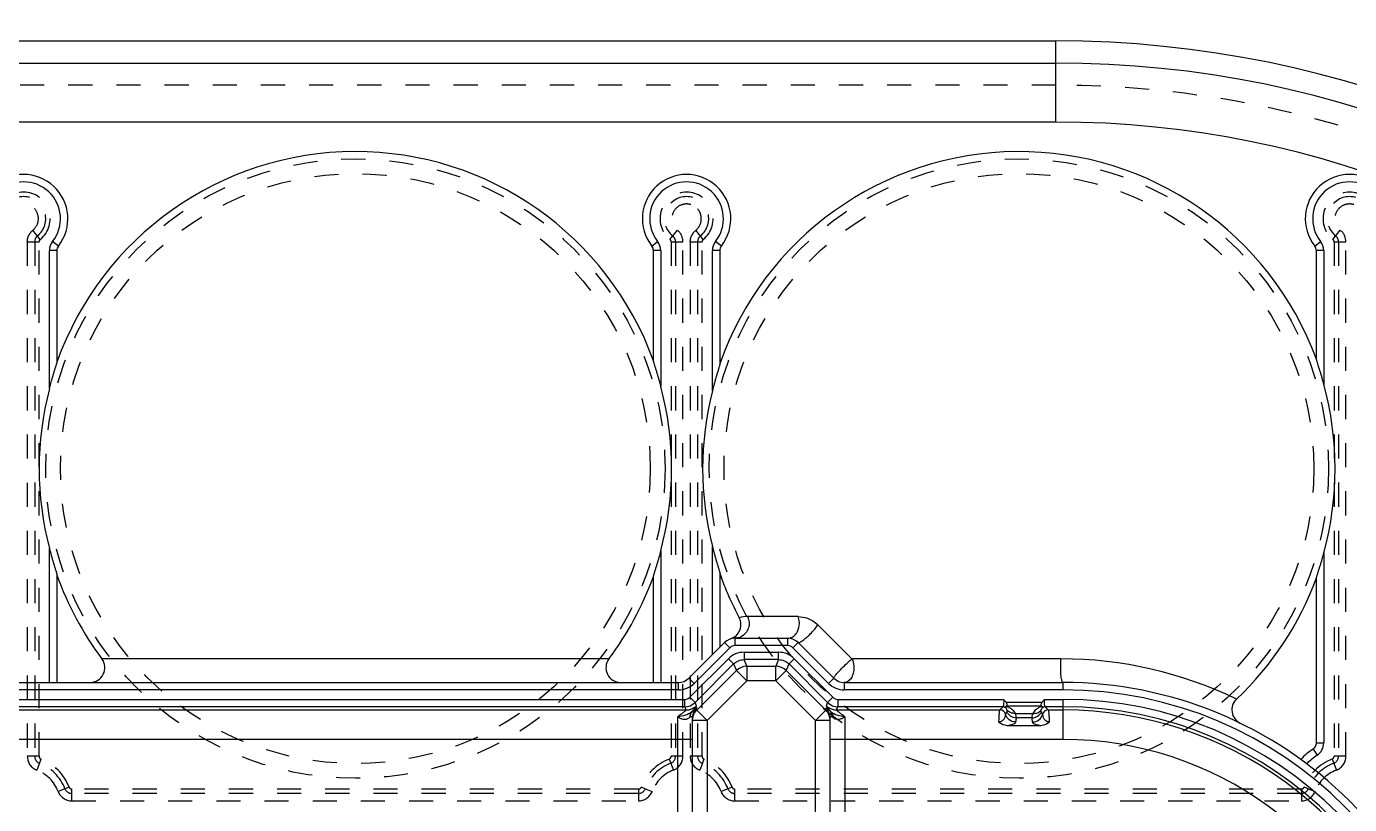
# Model space of a CAD drawing. Header units: millimetres. Extents: x -840 to 1682, y -9216 to -2117.
# Drawn here: x 664 to 753.8, y -2462.1 to -2409.4 of the extents above; entities that cross this region are included whole.
import ezdxf

# ---------------------------------------------------------------- set-up
doc = ezdxf.new("R2010")
doc.units = ezdxf.units.MM
doc.header["$LTSCALE"] = 16.335
doc.linetypes.add('HIDDEN', pattern=[0.2, 0.1, -0.1])
doc.layers.get('0').update_dxf_attribs({"linetype": 'CONTINUOUS'})
doc.layers.add('DEFAULT_2', color=8, linetype='HIDDEN')

msp = doc.modelspace()

# ---------------------------------------------------------------- linework, layer by layer
at = {"color": 7, "linetype": 'Continuous'}
for p, q in [((593.832, -2410.362), (733.832, -2410.362)), ((733.832, -2415.862), (733.832, -2410.362)), ((593.832, -2411.862), (733.832, -2411.862)), ((733.832, -2415.862), (593.832, -2415.862)), ((666.19, -2424.274), (665.797, -2423.965)), ((706.437, -2424.274), (706.83, -2423.965)), ((711.151, -2424.274), (710.759, -2423.965)), ((751.399, -2424.274), (751.792, -2423.965)), ((665.582, -2433.937), (665.582, -2424.584)), ((666.082, -2424.584), (665.582, -2424.584)), ((666.082, -2424.584), (666.082, -2432.208)), ((706.544, -2432.101), (706.544, -2424.584)), ((707.044, -2424.584), (706.544, -2424.584)), ((707.044, -2424.584), (707.044, -2433.793)), ((710.544, -2434.085), (710.544, -2424.584)), ((711.044, -2424.584), (710.544, -2424.584)), ((711.044, -2424.584), (711.044, -2432.317)), ((751.506, -2431.996), (751.506, -2424.584)), ((752.006, -2424.584), (751.506, -2424.584)), ((752.006, -2424.584), (752.006, -2433.653)), ((665.582, -2453.862), (665.582, -2444.788)), ((707.044, -2444.932), (707.044, -2453.862)), ((710.544, -2451.973), (710.544, -2444.64)), ((752.006, -2445.072), (752.006, -2457.963)), ((666.082, -2446.517), (666.082, -2453.862)), ((706.544, -2453.862), (706.544, -2446.624)), ((711.044, -2446.408), (711.044, -2451.473)), ((751.506, -2457.963), (751.506, -2446.729)), ((716.352, -2449.396), (712.926, -2449.396)), ((720.01, -2452.262), (717.703, -2449.956)), ((708.948, -2453.57), (711.362, -2451.155)), ((711.716, -2451.509), (711.362, -2451.155)), ((712.07, -2450.862), (712.07, -2451.362)), ((712.07, -2450.862), (715.655, -2450.862)), ((715.655, -2451.362), (712.07, -2451.362)), ((715.655, -2451.362), (715.655, -2450.862)), ((716.362, -2451.155), (716.009, -2451.509)), ((716.362, -2451.155), (718.777, -2453.57)), ((703.525, -2452.262), (669.14, -2452.262)), ((711.632, -2452.252), (709.017, -2454.867)), ((709.302, -2453.923), (711.716, -2451.509)), ((711.985, -2452.605), (711.632, -2452.252)), ((712.691, -2451.813), (712.691, -2452.312)), ((712.691, -2451.813), (715.034, -2451.813)), ((715.034, -2452.312), (712.691, -2452.312)), ((712.877, -2452.762), (712.691, -2452.312)), ((715.034, -2452.312), (714.848, -2452.762)), ((715.034, -2452.312), (715.034, -2451.813)), ((716.093, -2452.252), (715.74, -2452.605)), ((716.009, -2451.509), (718.423, -2453.923)), ((718.708, -2454.867), (716.093, -2452.252)), ((734.199, -2452.262), (720.01, -2452.262)), ((711.985, -2452.605), (709.37, -2455.22)), ((709.489, -2455.737), (712.171, -2453.055)), ((711.985, -2452.605), (712.171, -2453.055)), ((712.877, -2453.761), (712.171, -2453.055)), ((712.877, -2452.762), (712.877, -2453.761)), ((712.877, -2452.762), (714.848, -2452.762)), ((714.848, -2453.761), (714.848, -2452.762)), ((715.554, -2453.055), (714.848, -2453.761)), ((715.554, -2453.055), (715.74, -2452.605)), ((715.554, -2453.055), (718.236, -2455.737)), ((718.355, -2455.22), (715.74, -2452.605)), ((619.424, -2453.862), (708.241, -2453.862)), ((708.241, -2454.362), (708.241, -2453.862)), ((708.948, -2453.57), (709.302, -2453.923)), ((710.195, -2456.443), (712.877, -2453.761)), ((714.848, -2453.761), (712.877, -2453.761)), ((714.848, -2453.761), (717.53, -2456.443)), ((718.423, -2453.923), (718.777, -2453.57)), ((719.484, -2453.862), (719.484, -2454.362)), ((719.484, -2453.862), (734.332, -2453.862)), ((734.332, -2454.362), (734.332, -2453.862)), ((619.001, -2455.013), (708.664, -2455.013)), ((708.241, -2454.362), (619.424, -2454.362)), ((708.664, -2455.512), (708.664, -2455.013)), ((709.017, -2454.867), (709.37, -2455.22)), ((718.355, -2455.22), (718.708, -2454.867)), ((719.061, -2455.013), (719.061, -2455.512)), ((719.061, -2455.013), (730.303, -2455.013)), ((734.332, -2454.362), (719.484, -2454.362)), ((733.062, -2455.013), (734.332, -2455.013)), ((734.332, -2457.726), (734.332, -2455.013)), ((618.912, -2455.729), (708.753, -2455.729)), ((708.664, -2455.512), (619.001, -2455.512)), ((708.664, -2455.512), (708.753, -2455.729)), ((709.459, -2455.436), (709.37, -2455.22)), ((709.489, -2455.737), (709.489, -2455.599)), ((709.489, -2455.737), (710.195, -2456.443)), ((717.53, -2456.443), (718.236, -2455.737)), ((718.236, -2455.599), (718.236, -2455.737)), ((718.355, -2455.22), (718.265, -2455.436)), ((718.972, -2455.729), (719.061, -2455.512)), ((718.972, -2455.729), (730.042, -2455.729)), ((730.258, -2455.512), (719.061, -2455.512)), ((730.258, -2455.512), (730.042, -2455.729)), ((730.457, -2455.194), (732.908, -2455.194)), ((732.891, -2455.475), (730.473, -2455.475)), ((731.072, -2455.962), (732.293, -2455.962)), ((734.332, -2455.512), (733.107, -2455.512)), ((733.323, -2455.729), (733.107, -2455.512)), ((733.323, -2455.729), (734.332, -2455.729)), ((708.195, -2467.362), (708.195, -2456.188)), ((709.195, -2466.362), (709.195, -2456.305)), ((710.195, -2456.443), (709.195, -2456.443)), ((710.195, -2456.443), (710.195, -2467.362)), ((718.53, -2456.443), (717.53, -2456.443)), ((717.53, -2467.362), (717.53, -2456.443)), ((718.53, -2466.362), (718.53, -2456.305)), ((719.53, -2456.188), (719.53, -2467.362)), ((730.644, -2456.779), (732.721, -2456.779)), ((732.221, -2456.259), (731.144, -2456.259)), ((709.195, -2457.726), (618.47, -2457.726)), ((734.332, -2457.726), (718.53, -2457.726)), ((751.281, -2458.381), (751.556, -2458.798)), ((751.506, -2457.963), (752.006, -2457.963))]:
    msp.add_line(p, q, dxfattribs=at)
for centre, radius, start, end in [((733.832, -2481.862), 81.156, 0, 90), ((733.832, -2481.862), 80.657, 0, 90), ((733.832, -2481.862), 80.158, 0, 90), ((733.832, -2481.862), 79.659, 0, 90), ((733.832, -2481.862), 79.603, 0, 90), ((733.832, -2481.862), 79.104, 0, 90), ((733.832, -2481.862), 71.5, 0, 90), ((733.832, -2481.862), 70, 0, 90), ((733.832, -2481.862), 66, 0, 90), ((686.332, -2439.362), 21.494, 19.89085, 160.40988), ((731.332, -2439.362), 21.494, 20.18728, 160.71511), ((663.832, -2422.419), 3, 321.78679, 218.21321), ((663.832, -2422.419), 2.5, 321.78679, 218.21321), ((708.794, -2422.419), 3, 321.78679, 218.21321), ((708.794, -2422.419), 2.5, 321.78679, 218.21321), ((753.756, -2422.419), 3, 321.78679, 218.21321), ((753.756, -2422.419), 2.5, 321.78679, 218.21321), ((666.582, -2424.584), 1, 141.78679, 180), ((666.582, -2424.584), 0.5, 141.78679, 180), ((706.044, -2424.584), 0.5, 0, 38.21321), ((706.044, -2424.584), 1, 0, 38.21321), ((711.544, -2424.584), 1, 141.78679, 180), ((711.544, -2424.584), 0.5, 141.78679, 180), ((751.006, -2424.584), 0.5, 0, 38.21321), ((751.006, -2424.584), 1, 0, 38.21321), ((686.332, -2439.362), 21.448, 165.34658, 194.65342), ((686.332, -2439.362), 21.448, 344.94945, 15.05055), ((731.332, -2439.362), 21.448, 165.75453, 194.24547), ((731.332, -2439.362), 21.448, 344.56229, 15.43771), ((686.332, -2439.362), 21.494, 199.59012, 216.88152), ((686.332, -2439.362), 21.494, 323.11848, 340.10915), ((731.332, -2439.362), 21.494, 199.28489, 208.07764), ((731.332, -2439.362), 21.494, 313.345, 339.81272), ((711.486, -2449.949), 1, 302.9154, 28.06701), ((712.924, -2451.293), 1.897, 89.93806, 107.03258), ((712.07, -2451.862), 1, 90, 135), ((712.07, -2451.862), 0.5, 90, 135), ((715.655, -2451.862), 1, 45, 90), ((715.655, -2451.862), 0.5, 45, 90), ((668.34, -2452.862), 1, 269.97141, 36.87808), ((704.325, -2452.862), 1, 143.12183, 270.02874), ((712.691, -2453.311), 1.498, 89.99799, 134.99764), ((715.034, -2453.311), 1.498, 44.99799, 89.99764), ((734.199, -2479.496), 27.233, 64.12051, 90.00003), ((712.878, -2453.763), 1.001, 90.06447, 134.9366), ((714.847, -2453.763), 1.001, 45.06447, 89.93672), ((708.241, -2452.862), 1, 270, 315), ((708.241, -2452.862), 1.5, 270, 315), ((719.484, -2452.862), 1.5, 225, 270), ((719.484, -2452.862), 1, 225.00001, 270), ((734.332, -2481.362), 27.5, 0, 90.00009), ((708.664, -2454.514), 0.499, 269.99637, 315.00323), ((719.061, -2454.514), 0.499, 224.99637, 270.00323), ((734.332, -2481.362), 27, 0, 90), ((734.332, -2481.362), 26.349, 0, 90), ((746.773, -2455.721), 1, 133.37378, 244.13342), ((708.663, -2454.513), 1, 270.02887, 314.97061), ((715.126, -2462.402), 8.867, 131.98797, 132.57681), ((710.196, -2456.447), 1.003, 134.88092, 149.83656), ((717.534, -2456.443), 0.996, 7.88762, 45.17758), ((719.062, -2454.513), 1, 225.0294, 269.9706), ((712.933, -2462.039), 8.373, 47.43247, 48.05222), ((730.04, -2456.13), 0.401, 15.01796, 89.82239), ((730.257, -2455.914), 0.402, 74.69905, 89.80729), ((727.627, -2454.564), 3.158, 332.43975, 335.83604), ((735.737, -2454.564), 3.158, 204.16369, 207.56004), ((733.324, -2456.13), 0.401, 90.17643, 164.97563), ((733.108, -2455.914), 0.402, 90.19269, 105.30088), ((734.332, -2481.362), 25.85, 0, 90), ((734.332, -2481.362), 25.634, 17.95477, 90), ((734.332, -2481.362), 23.636, 17.95096, 90), ((753.756, -2462.139), 4.5, 123.36701, 137.22373), ((751.006, -2457.963), 0.5, 303.36701, 0), ((751.006, -2457.963), 1, 303.36701, 360), ((753.756, -2462.139), 4, 123.36701, 136.42438)]:
    msp.add_arc(centre, radius, start, end, dxfattribs=at)
for points, knots in [([(665.582, -2433.937), (665.623, -2433.78), (665.687, -2433.545), (665.776, -2433.234), (665.844, -2433.003), (665.912, -2432.776), (665.969, -2432.59), (666.014, -2432.447), (666.043, -2432.35), (666.066, -2432.277), (666.078, -2432.231), (666.082, -2432.214), (666.082, -2432.208)], [0, 0, 0, 0, 0.270583, 0.405385, 0.53937, 0.671758, 0.800788, 0.8627, 0.920961, 0.971232, 0.989837, 1, 1, 1, 1]), ([(706.544, -2432.101), (706.544, -2432.107), (706.549, -2432.123), (706.56, -2432.167), (706.583, -2432.238), (706.612, -2432.334), (706.656, -2432.473), (706.713, -2432.655), (706.782, -2432.877), (706.85, -2433.104), (706.939, -2433.409), (707.003, -2433.639), (707.044, -2433.793)], [0, 0, 0, 0, 0.009968, 0.028273, 0.078083, 0.136102, 0.197908, 0.326944, 0.459491, 0.593713, 0.728797, 1, 1, 1, 1]), ([(711.044, -2432.317), (711.044, -2432.323), (711.039, -2432.341), (711.027, -2432.388), (711.004, -2432.463), (710.974, -2432.564), (710.93, -2432.71), (710.873, -2432.899), (710.804, -2433.131), (710.737, -2433.367), (710.648, -2433.685), (710.585, -2433.924), (710.544, -2434.085)], [0, 0, 0, 0, 0.010369, 0.029286, 0.080023, 0.138525, 0.200541, 0.329559, 0.461784, 0.595527, 0.730045, 1, 1, 1, 1]), ([(751.506, -2431.996), (751.506, -2432.001), (751.511, -2432.017), (751.522, -2432.06), (751.544, -2432.129), (751.573, -2432.222), (751.617, -2432.358), (751.674, -2432.536), (751.742, -2432.754), (751.81, -2432.977), (751.9, -2433.276), (751.964, -2433.502), (752.006, -2433.653)], [0, 0, 0, 0, 0.009793, 0.027809, 0.07719, 0.134966, 0.196664, 0.325698, 0.458395, 0.592843, 0.728197, 1, 1, 1, 1]), ([(665.582, -2444.788), (665.623, -2444.945), (665.687, -2445.18), (665.776, -2445.491), (665.844, -2445.722), (665.912, -2445.949), (665.969, -2446.135), (666.014, -2446.277), (666.043, -2446.375), (666.066, -2446.448), (666.078, -2446.494), (666.082, -2446.511), (666.082, -2446.517)], [0, 0, 0, 0, 0.270583, 0.405386, 0.539371, 0.671759, 0.800789, 0.862701, 0.920962, 0.971232, 0.989837, 1, 1, 1, 1]), ([(707.044, -2444.932), (707.003, -2445.086), (706.939, -2445.316), (706.85, -2445.621), (706.782, -2445.848), (706.713, -2446.07), (706.656, -2446.252), (706.612, -2446.391), (706.583, -2446.487), (706.56, -2446.558), (706.549, -2446.602), (706.544, -2446.618), (706.544, -2446.624)], [0, 0, 0, 0, 0.271203, 0.406287, 0.540509, 0.673056, 0.802092, 0.863898, 0.921917, 0.971727, 0.990032, 1, 1, 1, 1]), ([(710.544, -2444.64), (710.585, -2444.8), (710.648, -2445.04), (710.737, -2445.358), (710.804, -2445.593), (710.873, -2445.825), (710.93, -2446.015), (710.974, -2446.161), (711.004, -2446.262), (711.027, -2446.337), (711.039, -2446.384), (711.044, -2446.402), (711.044, -2446.408)], [0, 0, 0, 0, 0.269955, 0.404473, 0.538216, 0.670441, 0.799459, 0.861475, 0.919977, 0.970714, 0.989631, 1, 1, 1, 1]), ([(752.006, -2445.072), (751.964, -2445.223), (751.9, -2445.449), (751.81, -2445.748), (751.742, -2445.97), (751.674, -2446.189), (751.617, -2446.366), (751.573, -2446.503), (751.544, -2446.596), (751.522, -2446.665), (751.511, -2446.708), (751.506, -2446.723), (751.506, -2446.729)], [0, 0, 0, 0, 0.271803, 0.407157, 0.541605, 0.674302, 0.803336, 0.865034, 0.92281, 0.972191, 0.990207, 1, 1, 1, 1]), ([(712.926, -2449.396), (712.943, -2449.429), (713.008, -2449.576), (713.038, -2449.739), (713.038, -2449.862)], [0, 0, 0, 0, 0.231294, 1, 1, 1, 1]), ([(716.443, -2449.862), (716.443, -2449.823), (716.436, -2449.664), (716.398, -2449.506), (716.352, -2449.396)], [0, 0, 0, 0, 0.246573, 1, 1, 1, 1]), ([(716.352, -2449.396), (716.569, -2449.4), (716.922, -2449.454), (717.374, -2449.675), (717.595, -2449.853), (717.703, -2449.956)], [0, 0, 0, 0, 0.435253, 0.699867, 1, 1, 1, 1]), ([(713.038, -2449.862), (713.038, -2449.997), (712.983, -2450.272), (712.751, -2450.612), (712.423, -2450.819), (712.181, -2450.862), (712.07, -2450.862)], [0, 0, 0, 0, 0.263449, 0.53161, 0.78173, 1, 1, 1, 1]), ([(715.655, -2450.862), (715.759, -2450.862), (715.977, -2450.805), (716.143, -2450.657), (716.212, -2450.57)], [0, 0, 0, 0, 0.480931, 1, 1, 1, 1]), ([(716.212, -2450.57), (716.251, -2450.52), (716.387, -2450.307), (716.443, -2450.05), (716.443, -2449.862)], [0, 0, 0, 0, 0.252251, 1, 1, 1, 1]), ([(716.362, -2451.155), (716.372, -2451.165), (716.414, -2451.167), (716.521, -2451.122), (716.7, -2451.002), (716.936, -2450.806), (717.102, -2450.65), (717.186, -2450.565)], [0, 0, 0, 0, 0.03811, 0.106891, 0.342107, 0.652231, 1, 1, 1, 1]), ([(717.186, -2450.565), (717.29, -2450.461), (717.472, -2450.265), (717.639, -2450.056), (717.703, -2449.956)], [0, 0, 0, 0, 0.552344, 1, 1, 1, 1]), ([(711.985, -2452.605), (712.076, -2452.513), (712.299, -2452.366), (712.561, -2452.312), (712.691, -2452.312)], [0, 0, 0, 0, 0.500025, 1, 1, 1, 1]), ([(715.034, -2452.312), (715.164, -2452.312), (715.426, -2452.366), (715.648, -2452.513), (715.74, -2452.605)], [0, 0, 0, 0, 0.500025, 1, 1, 1, 1]), ([(719.423, -2452.802), (719.528, -2452.697), (719.719, -2452.513), (719.918, -2452.336), (720.01, -2452.262)], [0, 0, 0, 0, 0.557679, 1, 1, 1, 1]), ([(720.01, -2452.262), (720.032, -2452.306), (720.111, -2452.497), (720.142, -2452.706), (720.142, -2452.862)], [0, 0, 0, 0, 0.238315, 1, 1, 1, 1]), ([(734.166, -2452.862), (734.166, -2452.804), (734.169, -2452.604), (734.181, -2452.403), (734.199, -2452.262)], [0, 0, 0, 0, 0.290785, 1, 1, 1, 1]), ([(718.941, -2453.32), (718.973, -2453.281), (719.129, -2453.103), (719.292, -2452.933), (719.423, -2452.802)], [0, 0, 0, 0, 0.214567, 1, 1, 1, 1]), ([(720.142, -2452.862), (720.142, -2452.991), (720.111, -2453.239), (719.975, -2453.565), (719.762, -2453.799), (719.571, -2453.862), (719.484, -2453.862)], [0, 0, 0, 0, 0.295134, 0.56618, 0.79889, 1, 1, 1, 1]), ([(734.332, -2453.862), (734.306, -2453.862), (734.272, -2453.8), (734.244, -2453.717), (734.204, -2453.534), (734.174, -2453.248), (734.166, -2452.998), (734.166, -2452.862)], [0, 0, 0, 0, 0.076664, 0.158839, 0.276024, 0.606406, 1, 1, 1, 1]), ([(718.777, -2453.57), (718.771, -2453.564), (718.784, -2453.529), (718.812, -2453.484), (718.868, -2453.407), (718.914, -2453.351), (718.941, -2453.32)], [0, 0, 0, 0, 0.084127, 0.279005, 0.587918, 1, 1, 1, 1]), ([(730.303, -2455.013), (730.303, -2455.075), (730.301, -2455.19), (730.294, -2455.325), (730.284, -2455.414), (730.277, -2455.462), (730.269, -2455.492), (730.263, -2455.51), (730.258, -2455.512)], [0, 0, 0, 0, 0.367302, 0.683131, 0.806678, 0.902099, 0.966895, 1, 1, 1, 1]), ([(733.107, -2455.512), (733.102, -2455.51), (733.096, -2455.493), (733.088, -2455.462), (733.081, -2455.415), (733.071, -2455.326), (733.064, -2455.19), (733.062, -2455.075), (733.062, -2455.013)], [0, 0, 0, 0, 0.033004, 0.097598, 0.192797, 0.316191, 0.632126, 1, 1, 1, 1]), ([(708.753, -2455.729), (708.756, -2455.734), (708.741, -2455.754), (708.716, -2455.781), (708.667, -2455.825), (708.602, -2455.879), (708.519, -2455.945), (708.382, -2456.05), (708.272, -2456.132), (708.195, -2456.188)], [0, 0, 0, 0, 0.023911, 0.080536, 0.169402, 0.288122, 0.433929, 0.6035, 1, 1, 1, 1]), ([(709.127, -2455.872), (709.012, -2455.977), (708.693, -2456.109), (708.369, -2456.165), (708.195, -2456.188)], [0, 0, 0, 0, 0.470531, 1, 1, 1, 1]), ([(708.753, -2455.729), (708.817, -2455.729), (709.075, -2455.7), (709.322, -2455.574), (709.459, -2455.436)], [0, 0, 0, 0, 0.247991, 1, 1, 1, 1]), ([(709.126, -2455.874), (709.107, -2455.896), (709.036, -2455.999), (709.012, -2456.128), (709.013, -2456.224)], [0, 0, 0, 0, 0.232585, 1, 1, 1, 1]), ([(709.07, -2456.05), (709.076, -2456.027), (709.103, -2455.941), (709.15, -2455.861), (709.195, -2455.811)], [0, 0, 0, 0, 0.258222, 1, 1, 1, 1]), ([(709.127, -2455.872), (709.176, -2455.817), (709.262, -2455.718), (709.358, -2455.601), (709.414, -2455.526), (709.441, -2455.485), (709.456, -2455.459), (709.462, -2455.441), (709.459, -2455.436)], [0, 0, 0, 0, 0.401451, 0.71126, 0.825642, 0.912855, 0.971444, 1, 1, 1, 1]), ([(709.489, -2455.599), (709.489, -2455.596), (709.484, -2455.589), (709.468, -2455.595), (709.447, -2455.605), (709.416, -2455.626), (709.376, -2455.656), (709.325, -2455.698), (709.263, -2455.75), (709.219, -2455.79), (709.195, -2455.811)], [0, 0, 0, 0, 0.021583, 0.054869, 0.117747, 0.214781, 0.349361, 0.524622, 0.741887, 1, 1, 1, 1]), ([(718.53, -2455.811), (718.486, -2455.772), (718.425, -2455.718), (718.349, -2455.656), (718.308, -2455.625), (718.277, -2455.606), (718.257, -2455.593), (718.239, -2455.594), (718.236, -2455.599)], [0, 0, 0, 0, 0.476619, 0.659145, 0.796344, 0.891816, 0.950854, 1, 1, 1, 1]), ([(718.265, -2455.436), (718.264, -2455.442), (718.269, -2455.458), (718.284, -2455.486), (718.311, -2455.525), (718.366, -2455.6), (718.463, -2455.718), (718.548, -2455.817), (718.597, -2455.872)], [0, 0, 0, 0, 0.030439, 0.087508, 0.173331, 0.287886, 0.598129, 1, 1, 1, 1]), ([(718.266, -2455.436), (718.312, -2455.482), (718.514, -2455.644), (718.778, -2455.729), (718.972, -2455.729)], [0, 0, 0, 0, 0.251665, 1, 1, 1, 1]), ([(718.655, -2456.05), (718.649, -2456.027), (718.622, -2455.941), (718.575, -2455.861), (718.53, -2455.811)], [0, 0, 0, 0, 0.260151, 1, 1, 1, 1]), ([(719.53, -2456.188), (719.356, -2456.165), (719.032, -2456.109), (718.713, -2455.977), (718.597, -2455.872)], [0, 0, 0, 0, 0.529376, 1, 1, 1, 1]), ([(718.601, -2455.876), (718.621, -2455.898), (718.692, -2456.001), (718.717, -2456.132), (718.716, -2456.228)], [0, 0, 0, 0, 0.232271, 1, 1, 1, 1]), ([(719.53, -2456.188), (719.453, -2456.132), (719.342, -2456.05), (719.206, -2455.945), (719.123, -2455.879), (719.058, -2455.825), (719.009, -2455.781), (718.984, -2455.754), (718.969, -2455.734), (718.972, -2455.729)], [0, 0, 0, 0, 0.396479, 0.566114, 0.711918, 0.830518, 0.919253, 0.975873, 1, 1, 1, 1]), ([(729.978, -2456.544), (729.982, -2456.436), (729.989, -2456.243), (730.001, -2456.019), (730.014, -2455.88), (730.021, -2455.808), (730.03, -2455.761), (730.036, -2455.736), (730.042, -2455.729)], [0, 0, 0, 0, 0.397526, 0.705724, 0.821235, 0.909188, 0.968774, 1, 1, 1, 1]), ([(730.475, -2455.472), (730.467, -2455.481), (730.455, -2455.501), (730.417, -2455.525), (730.384, -2455.529), (730.363, -2455.527)], [0, 0, 0, 0, 0.277274, 0.524968, 1, 1, 1, 1]), ([(730.363, -2455.527), (730.408, -2455.546), (730.477, -2455.611), (730.507, -2455.694), (730.516, -2455.732)], [0, 0, 0, 0, 0.559638, 1, 1, 1, 1]), ([(730.457, -2455.194), (730.476, -2455.219), (730.503, -2455.275), (730.521, -2455.357), (730.516, -2455.43), (730.489, -2455.465), (730.474, -2455.475)], [0, 0, 0, 0, 0.308744, 0.593208, 0.820107, 1, 1, 1, 1]), ([(730.473, -2455.475), (730.493, -2455.484), (730.535, -2455.503), (730.618, -2455.529), (730.738, -2455.588), (730.914, -2455.719), (731.021, -2455.866), (731.072, -2455.962)], [0, 0, 0, 0, 0.083888, 0.173179, 0.329663, 0.586851, 1, 1, 1, 1]), ([(730.516, -2455.732), (730.519, -2455.744), (730.526, -2455.786), (730.521, -2455.831), (730.509, -2455.857)], [0, 0, 0, 0, 0.310468, 1, 1, 1, 1]), ([(731.144, -2456.259), (731.013, -2456.259), (730.747, -2456.183), (730.564, -2455.975), (730.509, -2455.857)], [0, 0, 0, 0, 0.501085, 1, 1, 1, 1]), ([(731.072, -2455.962), (730.965, -2455.969), (730.752, -2455.937), (730.578, -2455.809), (730.516, -2455.732)], [0, 0, 0, 0, 0.519606, 1, 1, 1, 1]), ([(731.072, -2455.962), (731.098, -2456.02), (731.131, -2456.117), (731.147, -2456.221), (731.144, -2456.259)], [0, 0, 0, 0, 0.621753, 1, 1, 1, 1]), ([(732.221, -2456.259), (732.218, -2456.221), (732.234, -2456.117), (732.267, -2456.02), (732.293, -2455.962)], [0, 0, 0, 0, 0.378247, 1, 1, 1, 1]), ([(732.221, -2456.259), (732.353, -2456.259), (732.62, -2456.182), (732.801, -2455.974), (732.856, -2455.857)], [0, 0, 0, 0, 0.507258, 1, 1, 1, 1]), ([(732.293, -2455.962), (732.344, -2455.865), (732.451, -2455.72), (732.663, -2455.558), (732.81, -2455.507), (732.891, -2455.475)], [0, 0, 0, 0, 0.413215, 0.669853, 1, 1, 1, 1]), ([(732.293, -2455.962), (732.399, -2455.969), (732.612, -2455.938), (732.786, -2455.809), (732.849, -2455.732)], [0, 0, 0, 0, 0.515797, 1, 1, 1, 1]), ([(732.856, -2455.857), (732.852, -2455.85), (732.839, -2455.809), (732.841, -2455.765), (732.849, -2455.732)], [0, 0, 0, 0, 0.197305, 1, 1, 1, 1]), ([(732.891, -2455.475), (732.876, -2455.465), (732.849, -2455.43), (732.843, -2455.357), (732.862, -2455.275), (732.889, -2455.219), (732.908, -2455.194)], [0, 0, 0, 0, 0.179996, 0.407001, 0.691391, 1, 1, 1, 1]), ([(732.849, -2455.732), (732.858, -2455.694), (732.888, -2455.611), (732.957, -2455.546), (733.002, -2455.527)], [0, 0, 0, 0, 0.440339, 1, 1, 1, 1]), ([(733.002, -2455.527), (732.982, -2455.529), (732.935, -2455.523), (732.906, -2455.488), (732.889, -2455.472)], [0, 0, 0, 0, 0.466837, 1, 1, 1, 1]), ([(733.323, -2455.729), (733.329, -2455.736), (733.334, -2455.761), (733.343, -2455.808), (733.351, -2455.88), (733.364, -2456.019), (733.376, -2456.243), (733.383, -2456.436), (733.386, -2456.544)], [0, 0, 0, 0, 0.031171, 0.090796, 0.178782, 0.294293, 0.602487, 1, 1, 1, 1]), ([(708.195, -2456.188), (708.259, -2456.229), (708.392, -2456.305), (708.611, -2456.369), (708.838, -2456.353), (708.968, -2456.273), (709.018, -2456.22)], [0, 0, 0, 0, 0.256992, 0.509796, 0.75622, 1, 1, 1, 1]), ([(709.048, -2456.195), (709.069, -2456.179), (709.112, -2456.154), (709.172, -2456.187), (709.191, -2456.243), (709.195, -2456.283), (709.195, -2456.305)], [0, 0, 0, 0, 0.320073, 0.514619, 0.730823, 1, 1, 1, 1]), ([(718.53, -2456.305), (718.53, -2456.281), (718.533, -2456.239), (718.556, -2456.181), (718.618, -2456.156), (718.657, -2456.18), (718.677, -2456.195)], [0, 0, 0, 0, 0.287033, 0.507966, 0.704806, 1, 1, 1, 1]), ([(718.677, -2456.195), (718.68, -2456.197), (718.694, -2456.208), (718.707, -2456.22), (718.717, -2456.229)], [0, 0, 0, 0, 0.227059, 1, 1, 1, 1]), ([(718.717, -2456.229), (718.768, -2456.28), (718.897, -2456.357), (719.121, -2456.368), (719.336, -2456.302), (719.467, -2456.229), (719.53, -2456.188)], [0, 0, 0, 0, 0.244362, 0.490439, 0.743316, 1, 1, 1, 1]), ([(730.427, -2456.026), (730.412, -2456.057), (730.389, -2456.15), (730.338, -2456.308), (730.215, -2456.49), (730.058, -2456.542), (729.978, -2456.544)], [0, 0, 0, 0, 0.140496, 0.386223, 0.674894, 1, 1, 1, 1]), ([(729.978, -2456.544), (730.021, -2456.583), (730.217, -2456.722), (730.463, -2456.779), (730.644, -2456.779)], [0, 0, 0, 0, 0.240368, 1, 1, 1, 1]), ([(731.102, -2456.539), (730.953, -2456.539), (730.647, -2456.437), (730.467, -2456.169), (730.427, -2456.026)], [0, 0, 0, 0, 0.501207, 1, 1, 1, 1]), ([(731.102, -2456.539), (731.101, -2456.562), (731.076, -2456.612), (731, -2456.68), (730.85, -2456.741), (730.724, -2456.766), (730.644, -2456.779)], [0, 0, 0, 0, 0.124986, 0.291209, 0.555283, 1, 1, 1, 1]), ([(732.262, -2456.539), (732.412, -2456.539), (732.718, -2456.437), (732.898, -2456.169), (732.937, -2456.026)], [0, 0, 0, 0, 0.501463, 1, 1, 1, 1]), ([(732.721, -2456.779), (732.641, -2456.766), (732.513, -2456.74), (732.347, -2456.674), (732.269, -2456.591), (732.262, -2456.539)], [0, 0, 0, 0, 0.447695, 0.713262, 1, 1, 1, 1]), ([(732.721, -2456.779), (732.782, -2456.779), (733.019, -2456.76), (733.257, -2456.664), (733.386, -2456.544)], [0, 0, 0, 0, 0.259273, 1, 1, 1, 1]), ([(733.386, -2456.544), (733.306, -2456.542), (733.15, -2456.489), (733.026, -2456.308), (732.975, -2456.15), (732.953, -2456.057), (732.937, -2456.026)], [0, 0, 0, 0, 0.325119, 0.613316, 0.859299, 1, 1, 1, 1])]:
    msp.add_open_spline(points, degree=3, knots=knots, dxfattribs=at)
for points in [[(712.029, -2450.789), (711.951, -2450.839), (711.866, -2450.879), (711.777, -2450.906)], [(730.303, -2455.013), (730.356, -2455.072), (730.408, -2455.132), (730.457, -2455.194)], [(733.062, -2455.013), (733.009, -2455.072), (732.957, -2455.132), (732.908, -2455.194)], [(709.195, -2456.305), (709.195, -2456.05), (709.308, -2455.779), (709.489, -2455.599)], [(709.195, -2456.443), (709.195, -2456.271), (709.243, -2456.093), (709.329, -2455.944)], [(718.53, -2456.305), (718.53, -2456.05), (718.417, -2455.779), (718.236, -2455.599)], [(709.018, -2456.22), (709.027, -2456.211), (709.037, -2456.202), (709.048, -2456.195)], [(709.048, -2456.195), (709.05, -2456.146), (709.057, -2456.097), (709.07, -2456.05)], [(718.677, -2456.195), (718.675, -2456.146), (718.667, -2456.097), (718.655, -2456.05)], [(731.144, -2456.259), (731.136, -2456.353), (731.122, -2456.447), (731.102, -2456.539)], [(732.262, -2456.539), (732.243, -2456.447), (732.229, -2456.353), (732.221, -2456.259)]]:
    msp.add_open_spline(points, degree=3, dxfattribs=at)
at = {"layer": 'DEFAULT_2', "color": 8, "linetype": 'HIDDEN'}
for p, q in [((733.832, -2413.362), (593.832, -2413.362)), ((664.957, -2423.824), (664.457, -2423.199)), ((707.669, -2423.824), (708.169, -2423.199)), ((709.919, -2423.824), (709.419, -2423.199)), ((752.631, -2423.824), (753.131, -2423.199)), ((664.082, -2423.98), (664.882, -2423.98)), ((664.082, -2423.982), (664.082, -2458.87)), ((664.582, -2423.98), (664.582, -2458.87)), ((664.882, -2458.87), (664.882, -2423.98)), ((707.744, -2423.98), (707.744, -2458.858)), ((707.744, -2423.98), (708.544, -2423.98)), ((708.044, -2423.98), (708.044, -2458.87)), ((708.544, -2458.87), (708.544, -2423.98)), ((709.044, -2423.98), (709.844, -2423.98)), ((709.044, -2423.982), (709.044, -2458.87)), ((709.544, -2423.98), (709.544, -2458.87)), ((709.844, -2458.87), (709.844, -2423.98)), ((752.706, -2423.98), (753.506, -2423.98)), ((752.706, -2423.98), (752.706, -2458.858)), ((753.006, -2423.98), (753.006, -2458.87)), ((753.506, -2458.87), (753.506, -2423.98)), ((664.882, -2458.87), (664.082, -2458.87)), ((664.904, -2459.337), (664.725, -2459.804)), ((664.904, -2459.337), (665.021, -2459.06)), ((707.616, -2459.057), (707.901, -2459.804)), ((708.544, -2458.87), (707.744, -2458.87)), ((709.844, -2458.87), (709.044, -2458.87)), ((709.866, -2459.337), (709.687, -2459.804)), ((709.866, -2459.337), (709.983, -2459.06)), ((752.578, -2459.057), (752.863, -2459.804)), ((753.506, -2458.87), (752.706, -2458.87)), ((666.915, -2460.961), (666.168, -2461.246)), ((667.102, -2461.889), (667.102, -2461.089)), ((705.525, -2461.089), (667.113, -2461.089)), ((705.525, -2461.089), (705.525, -2461.889)), ((705.992, -2461.068), (705.715, -2460.951)), ((705.992, -2461.068), (706.459, -2461.246)), ((711.877, -2460.961), (711.129, -2461.246)), ((712.063, -2461.889), (712.063, -2461.089)), ((750.487, -2461.089), (712.075, -2461.089)), ((750.487, -2461.089), (750.487, -2461.889)), ((750.954, -2461.068), (750.677, -2460.951)), ((750.954, -2461.068), (751.421, -2461.246)), ((705.525, -2461.389), (667.102, -2461.389)), ((667.102, -2461.889), (705.525, -2461.889)), ((750.487, -2461.389), (712.063, -2461.389)), ((712.063, -2461.889), (750.487, -2461.889))]:
    msp.add_line(p, q, dxfattribs=at)
for centre, radius in [((686.332, -2439.362), 21), ((731.332, -2439.362), 21), ((686.332, -2439.362), 20), ((731.332, -2439.362), 20)]:
    msp.add_circle(centre, radius, dxfattribs=at)
for centre, radius, start, end in [((733.832, -2481.862), 81.099, 0, 90), ((733.832, -2481.862), 68.5, 0, 90), ((663.832, -2422.419), 1.8, 308.68219, 231.31781), ((663.832, -2422.419), 1.5, 308.68219, 231.31781), ((708.794, -2422.419), 1.8, 308.68219, 231.31781), ((708.794, -2422.419), 1.5, 308.68219, 231.31781), ((753.756, -2422.419), 1.8, 308.68219, 231.31781), ((753.756, -2422.419), 1.5, 308.68219, 231.31781), ((665.082, -2423.98), 0.5, 128.68219, 180), ((707.544, -2423.98), 0.5, 0, 51.31781), ((707.549, -2423.979), 0.995, 359.93158, 51.28952), ((710.044, -2423.98), 0.5, 128.68219, 180), ((752.506, -2423.98), 0.5, 0, 51.31781), ((752.511, -2423.979), 0.995, 359.93158, 51.28952), ((665.082, -2423.98), 0.2, 128.68219, 180), ((707.544, -2423.98), 0.2, 0, 51.31781), ((710.044, -2423.98), 0.2, 128.68219, 180), ((752.506, -2423.98), 0.2, 0, 51.31781), ((717.535, -2456.443), 0.996, 0.01721, 7.88762), ((665.082, -2458.87), 1, 180, 249.07517), ((665.082, -2458.87), 0.5, 180, 249.07517), ((663.832, -2462.139), 3, 20.92483, 69.07517), ((663.832, -2462.139), 3.3, 20.92483, 68.98657), ((708.794, -2462.139), 3.3, 110.92483, 158.98657), ((708.794, -2462.139), 3, 110.92483, 159.07517), ((707.544, -2458.87), 0.5, 290.92483, 0), ((707.544, -2458.87), 1, 290.92483, 360), ((710.044, -2458.87), 1, 180, 249.07517), ((710.044, -2458.87), 0.5, 180, 249.07517), ((708.794, -2462.139), 3, 20.92483, 69.07517), ((708.794, -2462.139), 3.3, 20.92483, 68.98657), ((753.756, -2462.139), 3.3, 110.92483, 158.98657), ((753.756, -2462.139), 3, 110.92483, 159.07517), ((752.506, -2458.87), 0.5, 290.92483, 0), ((752.506, -2458.87), 1, 290.92483, 360), ((663.832, -2462.139), 2.5, 20.92483, 69.07517), ((708.794, -2462.139), 2.5, 110.92483, 159.07517), ((708.794, -2462.139), 2.5, 20.92483, 69.07517), ((753.756, -2462.139), 2.5, 110.92483, 159.07517), ((667.102, -2460.889), 1, 200.92483, 270), ((667.102, -2460.889), 0.5, 200.92483, 270), ((705.525, -2460.889), 0.5, 270, 339.07517), ((705.525, -2460.889), 1, 270, 339.07517), ((712.063, -2460.889), 1, 200.92483, 270), ((712.063, -2460.889), 0.5, 200.92483, 270), ((750.487, -2460.889), 0.5, 270, 339.07517), ((750.487, -2460.889), 1, 270, 339.07517)]:
    msp.add_arc(centre, radius, start, end, dxfattribs=at)
for points, knots in [([(664.449, -2423.209), (664.616, -2423.075), (664.873, -2422.689), (664.821, -2422.003), (664.368, -2421.487), (663.912, -2421.399), (663.7, -2421.427)], [0, 0, 0, 0, 0.250153, 0.500065, 0.749972, 1, 1, 1, 1]), ([(709.084, -2421.461), (708.974, -2421.428), (708.741, -2421.4), (708.29, -2421.502), (707.834, -2421.915), (707.753, -2422.526), (707.927, -2422.954), (708.082, -2423.13), (708.171, -2423.202)], [0, 0, 0, 0, 0.125838, 0.25193, 0.499995, 0.748054, 0.874153, 1, 1, 1, 1]), ([(709.411, -2423.209), (709.551, -2423.096), (709.778, -2422.791), (709.827, -2422.226), (709.578, -2421.717), (709.256, -2421.514), (709.084, -2421.461)], [0, 0, 0, 0, 0.250147, 0.500056, 0.749953, 1, 1, 1, 1]), ([(754.046, -2421.461), (753.936, -2421.428), (753.703, -2421.4), (753.252, -2421.502), (752.795, -2421.915), (752.715, -2422.526), (752.889, -2422.954), (753.044, -2423.13), (753.133, -2423.202)], [0, 0, 0, 0, 0.125838, 0.25193, 0.499995, 0.748054, 0.874153, 1, 1, 1, 1]), ([(664.082, -2423.982), (664.082, -2423.836), (664.147, -2423.539), (664.335, -2423.3), (664.449, -2423.209)], [0, 0, 0, 0, 0.500136, 1, 1, 1, 1]), ([(709.044, -2423.982), (709.044, -2423.836), (709.109, -2423.539), (709.297, -2423.3), (709.411, -2423.209)], [0, 0, 0, 0, 0.500136, 1, 1, 1, 1]), ([(664.882, -2458.87), (664.882, -2458.91), (664.908, -2458.993), (664.977, -2459.046), (665.016, -2459.059)], [0, 0, 0, 0, 0.499781, 1, 1, 1, 1]), ([(707.616, -2459.057), (707.654, -2459.042), (707.724, -2458.986), (707.746, -2458.9), (707.744, -2458.858)], [0, 0, 0, 0, 0.499693, 1, 1, 1, 1]), ([(709.844, -2458.87), (709.844, -2458.91), (709.87, -2458.993), (709.939, -2459.046), (709.978, -2459.059)], [0, 0, 0, 0, 0.499781, 1, 1, 1, 1]), ([(752.578, -2459.057), (752.616, -2459.042), (752.686, -2458.986), (752.708, -2458.9), (752.706, -2458.858)], [0, 0, 0, 0, 0.499693, 1, 1, 1, 1]), ([(666.915, -2460.961), (666.93, -2460.999), (666.985, -2461.069), (667.072, -2461.091), (667.113, -2461.089)], [0, 0, 0, 0, 0.499693, 1, 1, 1, 1]), ([(705.525, -2461.089), (705.566, -2461.089), (705.648, -2461.063), (705.701, -2460.994), (705.714, -2460.956)], [0, 0, 0, 0, 0.499781, 1, 1, 1, 1]), ([(711.877, -2460.961), (711.891, -2460.999), (711.947, -2461.069), (712.034, -2461.091), (712.075, -2461.089)], [0, 0, 0, 0, 0.499693, 1, 1, 1, 1]), ([(750.487, -2461.089), (750.527, -2461.089), (750.61, -2461.063), (750.663, -2460.994), (750.676, -2460.956)], [0, 0, 0, 0, 0.499781, 1, 1, 1, 1])]:
    msp.add_open_spline(points, degree=3, knots=knots, dxfattribs=at)

doc.saveas('drawing.dxf')
